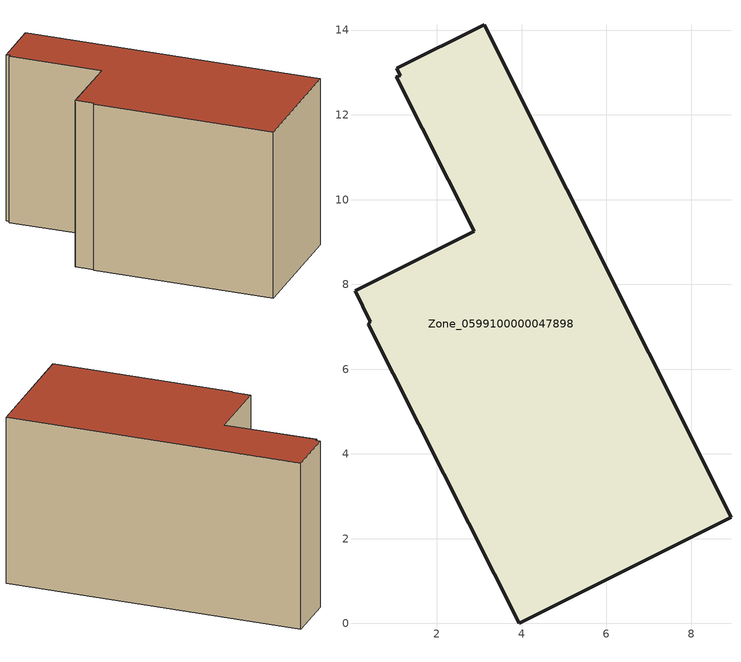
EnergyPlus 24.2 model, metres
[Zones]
Zone_0599100000047898
 floor ground (C_G): 1.14,12.93 1.06,13.09 3.12,14.13 8.94,2.51 3.94,0 0.38,7.06 0.43,7.12 0.08,7.85 2.88,9.25 1.05,12.9 z0
 wall outside (C_F): 3.94,0 8.94,2.51 3.12,14.13 1.06,13.09 1.14,12.93 1.05,12.9 2.88,9.25 0.08,7.85 0.43,7.12 0.38,7.06 3.94,0 z0:7.57
 roof outside (C_R): 1.06,13.09 1.14,12.93 1.05,12.9 2.88,9.25 0.08,7.85 0.43,7.12 0.38,7.06 3.94,0 8.94,2.51 3.12,14.13 z7.57
[BUILDING]
Pand.0599100000047898: North Axis=0; Terrain=City; Loads Convergence Tolerance Value=0.04; Temperature Convergence Tolerance Value=0.4; Solar Distribution=FullExterior; Maximum Number of Warmup Days=25; Minimum Number of Warmup Days=1
[Site:Location]
Rotterdam.The.Hague.AP_ZH_NLD Design_Conditions: Latitude=51.96; Longitude=4.45; Time Zone=1; Elevation=-4.5
[SITE:GROUNDTEMPERATURE:BUILDINGSURFACE]
18, 18, 18, 18, 18, 18, 18, 18, 18, 18, 18, 18
[MATERIAL] Thermal Absorptance=0.9; Solar Absorptance=0.7; Visible Absorptance=0.7
Name | Roughness | Thickness | Conductivity | Density | Specific Heat
G.TC.1975-1991 | MediumSmooth | 0.15 | 0.288461 | 540 | 1210
F.TC.1975-1991 | Rough | 0.3 | 0.230769 | 1920 | 840
R.TC.1975-1991 | MediumRough | 0.2 | 0.153846 | 1500 | 1000
[CONSTRUCTION]
C_G: G.TC.1975-1991
C_F: F.TC.1975-1991
C_R: R.TC.1975-1991
[ZONE]
Zone_0599100000047898: Type=1; Multiplier=1; Ceiling Height=Autocalculate; Volume=Autocalculate; Floor Area=autocalculate; Part of Total Floor Area=Yes
[ZONEINFILTRATION:DESIGNFLOWRATE]
Infil_Zone_0599100000047898: Zone or ZoneList or Space or SpaceList=Zone_0599100000047898; Schedule=AlwaysOn; Design Flow Rate Calculation Method=Flow/Area; Flow Rate per Floor Area=0.003; Constant Term Coefficient=1; Temperature Term Coefficient=0; Velocity Term Coefficient=0; Velocity Squared Term Coefficient=0
[HVACTEMPLATE:ZONE:IDEALLOADSAIRSYSTEM]
Zone_0599100000047898: Maximum Heating Supply Air Temperature=50; Minimum Cooling Supply Air Temperature=13; Maximum Heating Supply Air Humidity Ratio=0.0156; Minimum Cooling Supply Air Humidity Ratio=0.0077; Heating Limit=NoLimit; Cooling Limit=NoLimit; Dehumidification Control Type=ConstantSensibleHeatRatio; Cooling Sensible Heat Ratio=0.7; Dehumidification Setpoint=60; Humidification Control Type=None; Humidification Setpoint=30; Outdoor Air Method=None; Outdoor Air Flow Rate per Person=0.00944; Outdoor Air Flow Rate per Zone Floor Area=0; Outdoor Air Flow Rate per Zone=0; Demand Controlled Ventilation Type=None; Outdoor Air Economizer Type=NoEconomizer; Heat Recovery Type=None; Sensible Heat Recovery Effectiveness=0.7; Latent Heat Recovery Effectiveness=0.65
[ZONECONTROL:THERMOSTAT]
ThermostatControl_Zone_0599100000047898: Zone or ZoneList=Zone_0599100000047898; Control Type Schedule=DualSetpointControlType; Control 1=Thermostat_Zone_0599100000047898; Temperature Difference Between Cutout And Setpoint=0
[THERMOSTATSETPOINT:DUALSETPOINT]
Thermostat_Zone_0599100000047898: Heating Setpoint Temperature Schedule=HeatingSetpoint_Zone_0599100000047898; Cooling Setpoint Temperature Schedule=CoolingSetpoint_Zone_0599100000047898
[SCHEDULE:COMPACT]
HeatingSetpoint_Zone_0599100000047898: Through: 12/31, For: AllDays, Until: 24:00, 21
CoolingSetpoint_Zone_0599100000047898: Through: 12/31, For: AllDays, Until: 24:00, 24
DualSetpointControlType: Through: 12/31, For: AllDays, Until: 24:00, 4
AlwaysOn: Through: 12/31, For: AllDays, Until: 24:00, 1
